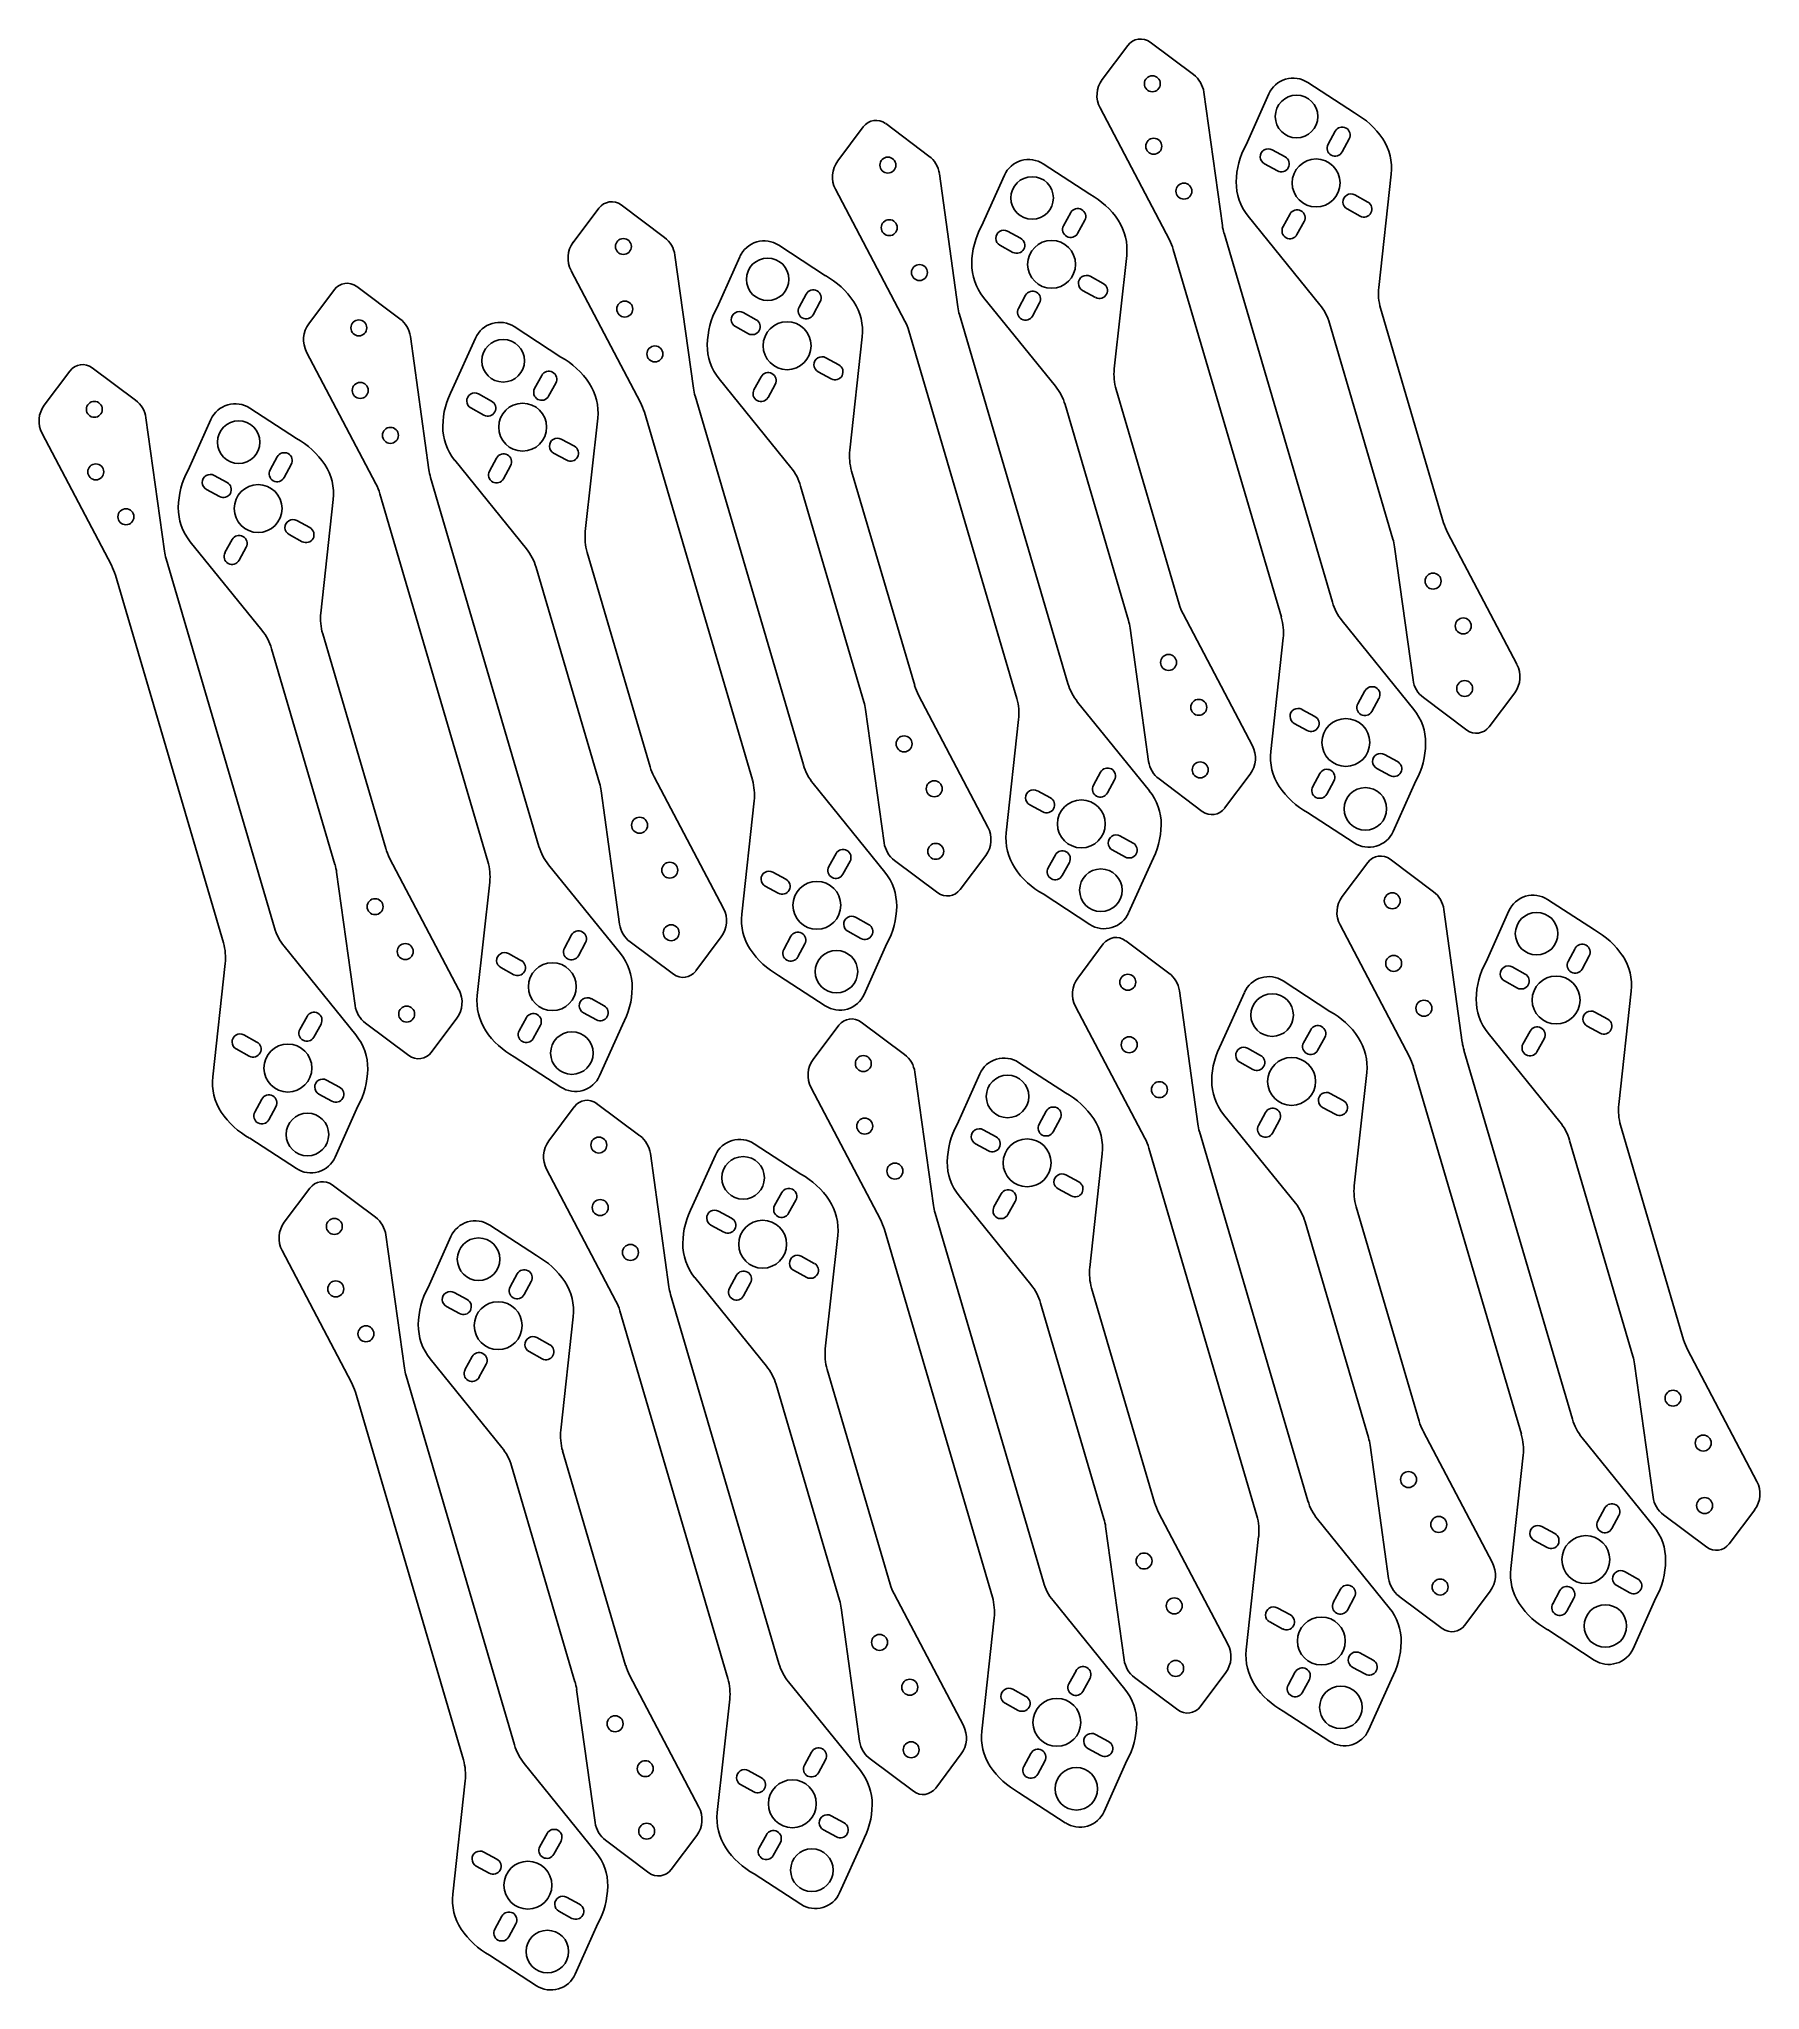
# Model space of a CAD drawing. Header units: millimetres. Extents: x -42 to 282, y -255 to 111.
import ezdxf

# ---------------------------------------------------------------- set-up
doc = ezdxf.new("R2010")
doc.units = ezdxf.units.MM

msp = doc.modelspace()

# ---------------------------------------------------------------- linework, layer by layer
at = {"color": 7, "linetype": 'Continuous', "lineweight": 25}
for p, q in [((175.05, 104.4), (166.91, 110.49)), ((162.71, 109.89), (157.91, 103.48)), ((205.28, 97.22), (196.51, 102.93)), ((180.48, 76.06), (177, 101.09)), ((189.22, 100.79), (184.93, 91.24)), ((157.49, 98.16), (170.52, 73.38)), ((113.01, 94.6), (108.21, 88.19)), ((125.35, 89.11), (117.21, 95.2)), ((201.69, 93.77), (200.35, 91.31)), ((202.98, 89.87), (204.32, 92.33)), ((192.27, 88.94), (189.81, 90.28)), ((130.78, 60.76), (127.3, 85.79)), ((139.52, 85.5), (135.23, 75.95)), ((155.58, 81.93), (146.81, 87.64)), ((188.38, 87.65), (190.84, 86.31)), ((209.87, 64.42), (212.2, 85.72)), ((107.79, 82.86), (120.82, 58.09)), ((207.81, 80.46), (205.35, 81.8)), ((63.31, 79.3), (58.51, 72.89)), ((75.65, 73.82), (67.51, 79.91)), ((151.99, 78.48), (150.65, 76.02)), ((153.28, 74.58), (154.62, 77.04)), ((185.32, 77.82), (198.8, 61.17)), ((193.21, 78.23), (191.87, 75.77)), ((203.91, 79.17), (206.37, 77.82)), ((142.57, 73.65), (140.11, 74.99)), ((201.15, 5.28), (180.79, 74.61)), ((194.5, 74.34), (195.84, 76.79)), ((81.08, 45.47), (77.6, 70.5)), ((89.82, 70.2), (85.53, 60.65)), ((105.88, 66.63), (97.11, 72.35)), ((138.68, 72.35), (141.13, 71.01)), ((160.17, 49.13), (162.5, 70.43)), ((171.26, 71.55), (191.56, 2.46)), ((58.09, 67.57), (71.12, 42.8)), ((158.11, 65.16), (155.65, 66.51)), ((13.61, 64.01), (8.81, 57.6)), ((25.94, 58.52), (17.81, 64.62)), ((102.29, 63.18), (100.95, 60.72)), ((135.62, 62.53), (149.1, 45.88)), ((143.51, 62.94), (142.16, 60.48)), ((154.21, 63.87), (156.67, 62.53)), ((92.87, 58.35), (90.41, 59.69)), ((103.58, 59.29), (104.92, 61.75)), ((151.45, -10.01), (131.09, 59.32)), ((144.8, 59.04), (146.14, 61.5)), ((222.06, 20.21), (210.22, 60.52)), ((31.38, 30.18), (27.9, 55.21)), ((56.18, 51.34), (47.4, 57.05)), ((88.98, 57.06), (91.43, 55.72)), ((110.47, 33.84), (112.8, 55.14)), ((121.56, 56.25), (141.86, -12.83)), ((200.62, 57.7), (212.54, 17.15)), ((8.39, 52.28), (21.42, 27.51)), ((40.12, 54.91), (35.83, 45.36)), ((-36.09, 48.72), (-40.89, 42.31)), ((-23.76, 43.23), (-31.89, 49.32)), ((52.59, 47.89), (51.24, 45.43)), ((104.51, 48.58), (106.97, 47.24)), ((108.41, 49.87), (105.95, 51.21)), ((43.17, 43.06), (40.71, 44.4)), ((53.88, 43.99), (55.22, 46.45)), ((101.75, -25.3), (81.39, 44.03)), ((85.92, 47.24), (99.4, 30.59)), ((93.81, 47.65), (92.46, 45.19)), ((95.1, 43.75), (96.44, 46.21)), ((172.36, 4.92), (160.52, 45.22)), ((6.48, 36.05), (-2.3, 41.76)), ((39.28, 41.77), (41.73, 40.43)), ((71.86, 40.96), (92.16, -28.12)), ((150.92, 42.4), (162.83, 1.86)), ((-41.31, 36.99), (-28.28, 12.21)), ((-18.33, 14.88), (-21.8, 39.92)), ((-9.59, 39.62), (-13.87, 30.07)), ((60.77, 18.54), (63.1, 39.84)), ((54.81, 33.29), (57.27, 31.95)), ((58.71, 34.58), (56.25, 35.92)), ((2.89, 32.6), (1.54, 30.14)), ((4.18, 28.7), (5.52, 31.16)), ((36.22, 31.95), (49.7, 15.29)), ((44.11, 32.35), (42.76, 29.9)), ((45.4, 28.46), (46.74, 30.92)), ((122.66, -10.37), (110.82, 29.93)), ((-10.42, 26.48), (-7.97, 25.13)), ((-6.53, 27.77), (-8.99, 29.11)), ((22.16, 25.67), (42.46, -43.41)), ((52.05, -40.6), (31.69, 28.73)), ((101.22, 27.11), (113.13, -13.43)), ((11.07, 3.25), (13.4, 24.55)), ((9.01, 19.29), (6.55, 20.63)), ((235.83, -6.39), (222.8, 18.38)), ((-13.48, 16.65), (0, 0)), ((-5.6, 17.06), (-6.94, 14.6)), ((-4.3, 13.17), (-2.96, 15.62)), ((5.11, 18), (7.57, 16.65)), ((212.85, 15.71), (216.32, -9.32)), ((2.35, -55.89), (-18.01, 13.44)), ((51.52, 11.82), (63.43, -28.73)), ((72.96, -25.66), (61.12, 14.64)), ((-27.54, 10.38), (-7.24, -58.71)), ((163.15, 0.41), (166.62, -24.62)), ((186.13, -21.69), (173.1, 3.08)), ((216.46, -14.85), (202.98, 1.81)), ((1.82, -3.47), (13.73, -44.02)), ((23.26, -40.96), (11.42, -0.65)), ((191.91, -1.44), (189.57, -22.74)), ((136.43, -36.98), (123.4, -12.21)), ((166.76, -30.14), (153.28, -13.48)), ((207.28, -11.36), (205.94, -13.82)), ((208.57, -15.25), (209.91, -12.8)), ((218.28, -12.64), (226.41, -18.73)), ((230.61, -18.13), (235.41, -11.72)), ((113.44, -14.88), (116.92, -39.91)), ((142.2, -16.74), (139.87, -38.04)), ((193.97, -17.48), (196.43, -18.82)), ((197.86, -16.19), (195.41, -14.85)), ((213.4, -24.67), (210.94, -23.33)), ((86.73, -52.27), (73.7, -27.5)), ((117.06, -45.43), (103.58, -28.78)), ((157.58, -26.65), (156.24, -29.11)), ((158.87, -30.55), (160.21, -28.09)), ((168.58, -27.93), (176.71, -34.02)), ((180.91, -33.42), (185.71, -27.01)), ((198.8, -26.89), (197.46, -29.35)), ((200.09, -30.79), (201.43, -28.33)), ((209.51, -25.96), (211.96, -27.3)), ((212.56, -37.81), (216.85, -28.26)), ((63.74, -30.17), (67.22, -55.2)), ((92.5, -32.03), (90.17, -53.33)), ((144.27, -32.77), (146.73, -34.11)), ((148.16, -31.48), (145.71, -30.14)), ((196.5, -34.24), (205.27, -39.95)), ((163.7, -39.96), (161.24, -38.62)), ((37.03, -67.56), (24, -42.79)), ((107.88, -41.94), (106.54, -44.4)), ((109.17, -45.84), (110.51, -43.38)), ((118.88, -43.23), (127.01, -49.32)), ((131.21, -48.71), (136.01, -42.3)), ((149.1, -42.19), (147.76, -44.64)), ((150.39, -46.08), (151.73, -43.62)), ((159.8, -41.25), (162.26, -42.59)), ((162.86, -53.1), (167.15, -43.55)), ((207.81, -43.62), (203.01, -50.03)), ((220.14, -49.11), (212.01, -43.02)), ((14.04, -45.46), (17.52, -70.5)), ((42.8, -47.32), (40.47, -68.62)), ((67.36, -60.72), (53.87, -44.07)), ((98.46, -46.77), (96.01, -45.43)), ((94.57, -48.06), (97.03, -49.41)), ((146.8, -49.53), (155.57, -55.25)), ((250.38, -56.29), (241.6, -50.58)), ((114, -55.25), (111.54, -53.91)), ((225.57, -77.46), (222.1, -52.43)), ((234.31, -52.72), (230.02, -62.27)), ((58.18, -57.24), (56.84, -59.69)), ((69.17, -58.52), (77.31, -64.61)), ((81.51, -64), (86.31, -57.6)), ((99.4, -57.48), (98.06, -59.94)), ((110.1, -56.55), (112.56, -57.89)), ((170.44, -64.4), (162.31, -58.31)), ((202.59, -55.36), (215.62, -80.13)), ((17.65, -76.02), (4.17, -59.36)), ((48.76, -62.07), (46.31, -60.72)), ((59.47, -61.13), (60.81, -58.67)), ((100.69, -61.37), (102.03, -58.92)), ((113.16, -68.4), (117.45, -58.85)), ((158.11, -58.92), (153.31, -65.33)), ((246.78, -59.75), (245.44, -62.2)), ((248.08, -63.64), (249.42, -61.18)), ((-6.9, -62.61), (-9.23, -83.91)), ((44.87, -63.36), (47.33, -64.7)), ((97.1, -64.83), (105.87, -70.54)), ((200.68, -71.59), (191.9, -65.87)), ((233.47, -65.87), (235.93, -67.21)), ((237.37, -64.57), (234.91, -63.23)), ((64.3, -70.55), (61.84, -69.2)), ((175.87, -92.75), (172.4, -67.72)), ((184.61, -68.02), (180.32, -77.57)), ((254.97, -89.09), (257.3, -67.79)), ((8.48, -72.53), (7.14, -74.99)), ((31.81, -79.3), (36.61, -72.89)), ((49.7, -72.77), (48.36, -75.23)), ((60.4, -71.84), (62.86, -73.18)), ((152.89, -70.65), (165.92, -95.42)), ((252.91, -73.06), (250.45, -71.71)), ((-0.94, -77.36), (-3.4, -76.02)), ((9.77, -76.42), (11.11, -73.97)), ((19.47, -73.81), (27.61, -79.9)), ((50.99, -76.67), (52.33, -74.21)), ((63.46, -83.69), (67.75, -74.14)), ((108.41, -74.21), (103.61, -80.62)), ((120.74, -79.7), (112.6, -73.61)), ((197.08, -75.04), (195.74, -77.5)), ((198.38, -78.93), (199.72, -76.48)), ((230.42, -75.69), (243.9, -92.34)), ((238.3, -75.28), (236.96, -77.74)), ((239.6, -79.18), (240.94, -76.72)), ((249.01, -74.35), (251.47, -75.69)), ((-4.83, -78.65), (-2.37, -79.99)), ((47.4, -80.12), (56.17, -85.83)), ((187.67, -79.87), (185.21, -78.53)), ((246.25, -148.23), (225.88, -78.9)), ((126.17, -108.04), (122.7, -83.01)), ((134.91, -83.31), (130.62, -92.86)), ((150.98, -86.88), (142.2, -81.17)), ((183.77, -81.16), (186.23, -82.5)), ((205.27, -104.38), (207.6, -83.08)), ((216.36, -81.97), (236.66, -151.05)), ((10.7, -87.13), (13.16, -88.47)), ((14.6, -85.84), (12.14, -84.5)), ((103.19, -85.94), (116.22, -110.71)), ((203.2, -88.35), (200.75, -87.01)), ((0, -88.06), (-1.34, -90.52)), ((1.29, -91.96), (2.63, -89.5)), ((13.76, -98.98), (18.05, -89.43)), ((58.7, -89.5), (53.91, -95.91)), ((71.04, -94.99), (62.9, -88.9)), ((147.38, -90.33), (146.04, -92.79)), ((180.72, -90.98), (194.2, -107.64)), ((188.6, -90.57), (187.26, -93.03)), ((199.31, -89.64), (201.77, -90.98)), ((137.97, -95.16), (135.51, -93.82)), ((148.68, -94.23), (150.02, -91.77)), ((196.55, -163.52), (176.18, -94.19)), ((189.89, -94.47), (191.24, -92.01)), ((267.15, -133.3), (255.32, -93)), ((-2.3, -95.41), (6.47, -101.12)), ((76.47, -123.34), (73, -98.3)), ((85.21, -98.6), (80.92, -108.15)), ((101.28, -102.17), (92.5, -96.46)), ((134.07, -96.45), (136.53, -97.79)), ((155.57, -119.68), (157.9, -98.38)), ((166.66, -97.26), (186.96, -166.34)), ((245.72, -95.82), (257.63, -136.36)), ((53.49, -101.24), (66.52, -126.01)), ((153.5, -103.64), (151.05, -102.3)), ((9, -104.79), (4.21, -111.2)), ((21.34, -110.28), (13.2, -104.19)), ((97.68, -105.62), (96.34, -108.08)), ((131.02, -106.27), (144.5, -122.93)), ((138.9, -105.87), (137.56, -108.32)), ((149.61, -104.93), (152.07, -106.27)), ((88.27, -110.45), (85.81, -109.11)), ((98.97, -109.52), (100.32, -107.06)), ((146.85, -178.82), (126.48, -109.49)), ((140.19, -109.76), (141.54, -107.3)), ((217.45, -148.59), (205.61, -108.29)), ((26.77, -138.63), (23.3, -113.6)), ((51.58, -117.47), (42.8, -111.75)), ((84.37, -111.74), (86.83, -113.09)), ((116.96, -112.55), (137.26, -181.64)), ((196.02, -111.11), (207.93, -151.66)), ((3.78, -116.53), (16.82, -141.3)), ((35.51, -113.89), (31.22, -123.44)), ((105.87, -134.97), (108.2, -113.67)), ((47.98, -120.92), (46.64, -123.37)), ((99.91, -120.22), (102.37, -121.57)), ((103.8, -118.93), (101.35, -117.59)), ((38.57, -125.75), (36.11, -124.4)), ((49.27, -124.81), (50.62, -122.35)), ((81.32, -121.57), (94.8, -138.22)), ((89.2, -121.16), (87.86, -123.62)), ((90.49, -125.05), (91.84, -122.6)), ((167.75, -163.88), (155.91, -123.58)), ((34.67, -127.04), (37.13, -128.38)), ((67.26, -127.84), (87.55, -196.93)), ((97.15, -194.11), (76.78, -124.78)), ((146.32, -126.4), (158.23, -166.95)), ((56.17, -150.26), (58.5, -128.96)), ((50.21, -135.52), (52.67, -136.86)), ((54.1, -134.23), (51.65, -132.88)), ((280.93, -159.91), (267.9, -135.14)), ((31.62, -136.86), (45.1, -153.51)), ((39.5, -136.45), (38.16, -138.91)), ((40.79, -140.35), (42.14, -137.89)), ((118.05, -179.18), (106.21, -138.88)), ((257.94, -137.81), (261.42, -162.84)), ((47.45, -209.4), (27.08, -140.07)), ((96.62, -141.69), (108.53, -182.24)), ((17.56, -143.14), (37.85, -212.22)), ((208.24, -153.1), (211.72, -178.13)), ((231.23, -175.2), (218.2, -150.43)), ((261.55, -168.36), (248.07, -151.71)), ((46.92, -156.99), (58.83, -197.53)), ((68.35, -194.47), (56.51, -154.17)), ((237, -154.96), (234.67, -176.26)), ((252.38, -164.87), (251.03, -167.33)), ((158.54, -168.39), (162.02, -193.42)), ((181.53, -190.49), (168.5, -165.72)), ((211.85, -183.65), (198.37, -167)), ((242.96, -169.7), (240.5, -168.36)), ((253.67, -168.77), (255.01, -166.31)), ((263.37, -166.15), (271.51, -172.24)), ((275.71, -171.64), (280.51, -165.23)), ((187.3, -170.25), (184.97, -191.55)), ((239.07, -170.99), (241.52, -172.33)), ((254.6, -179.47), (257.06, -180.81)), ((258.5, -178.18), (256.04, -176.84)), ((131.83, -205.78), (118.8, -181.01)), ((162.15, -198.94), (148.67, -182.29)), ((202.68, -180.16), (201.33, -182.62)), ((203.97, -184.06), (205.31, -181.6)), ((213.67, -181.45), (221.81, -187.54)), ((226.01, -186.93), (230.81, -180.52)), ((243.9, -180.41), (242.55, -182.87)), ((245.19, -184.3), (246.53, -181.84)), ((257.66, -191.33), (261.95, -181.77)), ((108.84, -183.68), (112.32, -208.72)), ((137.6, -185.54), (135.27, -206.84)), ((189.37, -186.29), (191.82, -187.63)), ((193.26, -184.99), (190.8, -183.65)), ((241.59, -187.75), (250.37, -193.47)), ((208.8, -193.47), (206.34, -192.13)), ((82.13, -221.08), (69.1, -196.31)), ((112.45, -214.24), (98.97, -197.58)), ((152.98, -195.46), (151.63, -197.91)), ((154.27, -199.35), (155.61, -196.89)), ((163.97, -196.74), (172.11, -202.83)), ((176.31, -202.23), (181.11, -195.82)), ((194.19, -195.7), (192.85, -198.16)), ((195.49, -199.6), (196.83, -197.14)), ((204.9, -194.77), (207.36, -196.11)), ((207.96, -206.62), (212.25, -197.07)), ((59.14, -198.98), (62.61, -224.01)), ((87.9, -200.84), (85.57, -222.13)), ((139.67, -201.58), (142.12, -202.92)), ((143.56, -200.29), (141.1, -198.94)), ((191.89, -203.05), (200.67, -208.76)), ((159.1, -208.77), (156.64, -207.43)), ((103.27, -210.75), (101.93, -213.21)), ((104.57, -214.64), (105.91, -212.19)), ((114.27, -212.03), (122.41, -218.12)), ((126.61, -217.52), (131.41, -211.11)), ((144.49, -210.99), (143.15, -213.45)), ((145.79, -214.89), (147.13, -212.43)), ((155.2, -210.06), (157.66, -211.4)), ((158.26, -221.91), (162.55, -212.36)), ((38.2, -216.13), (35.87, -237.43)), ((62.75, -229.53), (49.27, -212.88)), ((93.86, -215.58), (91.4, -214.24)), ((89.96, -216.87), (92.42, -218.21)), ((142.19, -218.34), (150.97, -224.05)), ((109.4, -224.06), (106.94, -222.72)), ((53.57, -226.04), (52.23, -228.5)), ((76.91, -232.81), (81.71, -226.4)), ((94.79, -226.29), (93.45, -228.74)), ((105.5, -225.35), (107.96, -226.69)), ((44.16, -230.87), (41.7, -229.53)), ((54.87, -229.94), (56.21, -227.48)), ((64.57, -227.32), (72.71, -233.41)), ((96.09, -230.18), (97.43, -227.72)), ((108.56, -237.2), (112.85, -227.65)), ((40.26, -232.16), (42.72, -233.5)), ((92.49, -233.63), (101.27, -239.34)), ((59.7, -239.35), (57.24, -238.01)), ((45.09, -241.58), (43.75, -244.04)), ((55.8, -240.64), (58.26, -241.99)), ((46.39, -245.47), (47.73, -243.02)), ((58.86, -252.5), (63.15, -242.94)), ((42.79, -248.92), (51.57, -254.64))]:
    msp.add_line(p, q, dxfattribs=at)
for centre, radius in [((167.32, 102.69), 1.5), ((194.43, 96.53), 4), ((167.58, 90.94), 1.5), ((117.62, 87.4), 1.5), ((198.09, 84.05), 4.5), ((144.73, 81.23), 4), ((173.26, 82.51), 1.5), ((117.88, 75.65), 1.5), ((67.92, 72.11), 1.5), ((95.03, 65.94), 4), ((148.39, 68.76), 4.5), ((123.56, 67.22), 1.5), ((68.18, 60.36), 1.5), ((18.21, 56.82), 1.5), ((98.69, 53.47), 4.5), ((45.33, 50.65), 4), ((73.85, 51.92), 1.5), ((18.48, 45.07), 1.5), ((-31.49, 41.52), 1.5), ((48.99, 38.17), 4.5), ((-4.37, 35.35), 4), ((24.15, 36.63), 1.5), ((-31.22, 29.77), 1.5), ((-0.71, 22.88), 4.5), ((-25.55, 21.34), 1.5), ((220.07, 9.25), 1.5), ((225.74, 0.82), 1.5), ((170.37, -6.04), 1.5), ((226.01, -10.93), 1.5), ((176.04, -14.47), 1.5), ((203.68, -21.07), 4.5), ((120.67, -21.33), 1.5), ((176.31, -26.22), 1.5), ((126.34, -29.77), 1.5), ((153.98, -36.37), 4.5), ((207.35, -33.55), 4), ((70.97, -36.62), 1.5), ((126.61, -41.52), 1.5), ((76.64, -45.06), 1.5), ((104.28, -51.66), 4.5), ((157.65, -48.84), 4), ((21.26, -51.92), 1.5), ((212.41, -50.82), 1.5), ((239.53, -56.99), 4), ((76.9, -56.81), 1.5), ((26.94, -60.35), 1.5), ((107.95, -64.13), 4), ((212.67, -62.57), 1.5), ((54.58, -66.95), 4.5), ((162.71, -66.11), 1.5), ((243.19, -69.46), 4.5), ((189.83, -72.28), 4), ((218.35, -71), 1.5), ((27.2, -72.1), 1.5), ((58.25, -79.42), 4), ((162.97, -77.86), 1.5), ((4.88, -82.24), 4.5), ((113.01, -81.4), 1.5), ((193.49, -84.75), 4.5), ((140.12, -87.57), 4), ((168.65, -86.3), 1.5), ((8.55, -94.72), 4), ((63.31, -96.7), 1.5), ((113.27, -93.15), 1.5), ((90.42, -102.87), 4), ((143.79, -100.05), 4.5), ((118.95, -101.59), 1.5), ((63.57, -108.45), 1.5), ((13.61, -111.99), 1.5), ((94.09, -115.34), 4.5), ((40.72, -118.16), 4), ((69.25, -116.88), 1.5), ((13.87, -123.74), 1.5), ((44.39, -130.63), 4.5), ((19.55, -132.17), 1.5), ((265.16, -144.26), 1.5), ((270.84, -152.69), 1.5), ((215.46, -159.55), 1.5), ((271.1, -164.44), 1.5), ((221.14, -167.99), 1.5), ((248.78, -174.59), 4.5), ((165.76, -174.85), 1.5), ((221.4, -179.74), 1.5), ((171.44, -183.28), 1.5), ((252.45, -187.06), 4), ((199.08, -189.88), 4.5), ((116.06, -190.14), 1.5), ((171.7, -195.03), 1.5), ((121.74, -198.57), 1.5), ((149.38, -205.17), 4.5), ((202.75, -202.35), 4), ((66.36, -205.43), 1.5), ((122, -210.32), 1.5), ((72.04, -213.87), 1.5), ((99.68, -220.46), 4.5), ((153.04, -217.65), 4), ((72.3, -225.61), 1.5), ((103.34, -232.94), 4), ((49.98, -235.76), 4.5), ((53.64, -248.23), 4)]:
    msp.add_circle(centre, radius, dxfattribs=at)
for centre, radius, start, end in [((165.11, 108.09), 3, 53.1855, 143.1855), ((161.91, 100.48), 5, 143.1855, 207.746), ((172.05, 100.4), 5, 7.9016, 53.1855), ((193.78, 98.74), 5, 56.9288, 155.8132), ((115.41, 92.8), 3, 53.1855, 143.1855), ((198.09, 84.05), 15, 33.4662, 61.371), ((203, 93.05), 1.5, 331.371, 151.371), ((202.26, 86.81), 10, 353.7511, 33.4662), ((112.21, 85.19), 5, 143.1855, 207.746), ((122.35, 85.11), 5, 7.9016, 53.1855), ((144.08, 83.45), 5, 56.9288, 155.8132), ((198.09, 84.05), 15, 151.371, 179.2757), ((189.1, 88.96), 1.5, 61.371, 241.371), ((191.55, 87.62), 1.5, 241.371, 61.371), ((201.66, 90.59), 1.5, 151.371, 331.371), ((148.39, 68.76), 15, 33.4662, 61.371), ((193.09, 84.12), 10, 179.2757, 218.9908), ((204.63, 80.48), 1.5, 61.371, 241.371), ((65.71, 77.51), 3, 53.1855, 143.1855), ((153.3, 77.76), 1.5, 331.371, 151.371), ((152.56, 71.52), 10, 353.7511, 33.4662), ((194.52, 77.51), 1.5, 331.371, 151.371), ((207.09, 79.14), 1.5, 241.371, 61.371), ((72.65, 69.81), 5, 7.9016, 53.1855), ((148.39, 68.76), 15, 151.371, 179.2757), ((139.4, 73.67), 1.5, 61.371, 241.371), ((141.85, 72.33), 1.5, 241.371, 61.371), ((151.96, 75.3), 1.5, 151.371, 331.371), ((161.67, 68.73), 10, 16.371, 27.746), ((190.38, 77.43), 10, 187.9016, 196.371), ((193.18, 75.06), 1.5, 151.371, 331.371), ((62.51, 69.9), 5, 143.1855, 207.746), ((94.38, 68.16), 5, 56.9288, 155.8132), ((98.69, 53.47), 15, 33.4662, 61.371), ((143.39, 68.82), 10, 179.2757, 218.9908), ((154.93, 65.19), 1.5, 61.371, 241.371), ((16.01, 62.21), 3, 53.1855, 143.1855), ((103.6, 62.46), 1.5, 331.371, 151.371), ((144.82, 62.22), 1.5, 331.371, 151.371), ((157.39, 63.85), 1.5, 241.371, 61.371), ((219.81, 63.33), 10, 173.7511, 196.371), ((98.69, 53.47), 15, 151.371, 179.2757), ((89.7, 58.38), 1.5, 61.371, 241.371), ((102.26, 60.01), 1.5, 151.371, 331.371), ((102.86, 56.22), 10, 353.7511, 33.4662), ((140.68, 62.14), 10, 187.9016, 196.371), ((143.48, 59.76), 1.5, 151.371, 331.371), ((191.03, 54.88), 10, 16.371, 38.9908), ((12.81, 54.61), 5, 143.1855, 207.746), ((22.95, 54.52), 5, 7.9016, 53.1855), ((44.68, 52.86), 5, 56.9288, 155.8132), ((92.15, 57.04), 1.5, 241.371, 61.371), ((111.97, 53.44), 10, 16.371, 27.746), ((48.99, 38.17), 15, 33.4662, 61.371), ((93.69, 53.53), 10, 179.2757, 218.9908), ((105.23, 49.9), 1.5, 61.371, 241.371), ((-33.69, 46.92), 3, 53.1855, 143.1855), ((53.9, 47.17), 1.5, 331.371, 151.371), ((95.12, 46.93), 1.5, 331.371, 151.371), ((107.69, 48.56), 1.5, 241.371, 61.371), ((170.11, 48.04), 10, 173.7511, 196.371), ((48.99, 38.17), 15, 151.371, 179.2757), ((39.99, 43.09), 1.5, 61.371, 241.371), ((52.56, 44.71), 1.5, 151.371, 331.371), ((53.16, 40.93), 10, 353.7511, 33.4662), ((90.98, 46.84), 10, 187.9016, 196.371), ((93.78, 44.47), 1.5, 151.371, 331.371), ((141.33, 39.59), 10, 16.371, 38.9908), ((-36.89, 39.31), 5, 143.1855, 207.746), ((-26.75, 39.23), 5, 7.9016, 53.1855), ((-5.02, 37.57), 5, 56.9288, 155.8132), ((42.45, 41.74), 1.5, 241.371, 61.371), ((62.27, 38.14), 10, 16.371, 27.746), ((43.99, 38.24), 10, 179.2757, 218.9908), ((4.2, 31.88), 1.5, 331.371, 151.371), ((-0.71, 22.88), 15, 33.4662, 61.371), ((45.42, 31.64), 1.5, 331.371, 151.371), ((55.53, 34.6), 1.5, 61.371, 241.371), ((57.99, 33.26), 1.5, 241.371, 61.371), ((120.41, 32.75), 10, 173.7511, 196.371), ((-0.71, 22.88), 15, 151.371, 179.2757), ((2.86, 29.42), 1.5, 151.371, 331.371), ((3.46, 25.64), 10, 353.7511, 33.4662), ((41.28, 31.55), 10, 187.9016, 196.371), ((44.08, 29.18), 1.5, 151.371, 331.371), ((91.63, 24.29), 10, 16.371, 38.9908), ((-9.71, 27.79), 1.5, 61.371, 241.371), ((-7.25, 26.45), 1.5, 241.371, 61.371), ((12.57, 22.85), 10, 16.371, 27.746), ((-5.71, 22.94), 10, 179.2757, 218.9908), ((5.83, 19.31), 1.5, 61.371, 241.371), ((8.29, 17.97), 1.5, 241.371, 61.371), ((70.71, 17.46), 10, 173.7511, 196.371), ((231.65, 23.03), 10, 196.371, 207.746), ((-8.42, 16.26), 10, 187.9016, 196.371), ((-4.28, 16.34), 1.5, 331.371, 151.371), ((41.93, 9), 10, 16.371, 38.9908), ((202.94, 14.33), 10, 7.9016, 16.371), ((-37.13, 7.56), 10, 16.371, 27.746), ((-5.62, 13.88), 1.5, 151.371, 331.371), ((181.95, 7.74), 10, 196.371, 207.746), ((210.75, 8.1), 10, 196.371, 218.9908), ((21.01, 2.16), 10, 173.7511, 196.371), ((153.24, -0.96), 10, 7.9016, 16.371), ((181.96, -0.36), 10, 353.7511, 16.371), ((-7.77, -6.29), 10, 16.371, 38.9908), ((231.41, -8.72), 5, 323.1855, 27.746), ((132.25, -7.55), 10, 196.371, 207.746), ((161.05, -7.19), 10, 196.371, 218.9908), ((208.6, -12.08), 1.5, 331.371, 151.371), ((221.27, -8.64), 5, 187.9016, 233.1855), ((103.54, -16.25), 10, 7.9016, 16.371), ((132.26, -15.65), 10, 353.7511, 16.371), ((207.25, -14.53), 1.5, 151.371, 331.371), ((194.69, -16.16), 1.5, 61.371, 241.371), ((197.15, -17.5), 1.5, 241.371, 61.371), ((208.68, -21.14), 10, 359.2757, 38.9908), ((228.21, -16.33), 3, 233.1855, 323.1855), ((181.71, -24.01), 5, 323.1855, 27.746), ((203.68, -21.07), 15, 331.371, 359.2757), ((111.35, -22.49), 10, 196.371, 218.9908), ((171.57, -23.93), 5, 187.9016, 233.1855), ((199.51, -23.83), 10, 173.7511, 213.4662), ((210.22, -24.64), 1.5, 61.371, 241.371), ((212.68, -25.99), 1.5, 241.371, 61.371), ((53.84, -31.55), 10, 7.9016, 16.371), ((82.55, -22.84), 10, 196.371, 207.746), ((82.56, -30.94), 10, 353.7511, 16.371), ((157.55, -29.83), 1.5, 151.371, 331.371), ((158.9, -27.37), 1.5, 331.371, 151.371), ((200.12, -27.61), 1.5, 331.371, 151.371), ((144.99, -31.46), 1.5, 61.371, 241.371), ((147.45, -32.8), 1.5, 241.371, 61.371), ((158.98, -36.43), 10, 359.2757, 38.9908), ((203.68, -21.07), 15, 213.4662, 241.371), ((198.77, -30.07), 1.5, 151.371, 331.371), ((153.98, -36.37), 15, 331.371, 359.2757), ((178.51, -31.62), 3, 233.1855, 323.1855), ((121.87, -39.22), 5, 187.9016, 233.1855), ((132.01, -39.31), 5, 323.1855, 27.746), ((149.81, -39.12), 10, 173.7511, 213.4662), ((160.52, -39.94), 1.5, 61.371, 241.371), ((162.98, -41.28), 1.5, 241.371, 61.371), ((208, -35.76), 5, 236.9288, 335.8132), ((32.85, -38.14), 10, 196.371, 207.746), ((32.86, -46.23), 10, 353.7511, 16.371), ((61.65, -37.78), 10, 196.371, 218.9908), ((109.2, -42.66), 1.5, 331.371, 151.371), ((150.41, -42.91), 1.5, 331.371, 151.371), ((210.21, -45.42), 3, 53.1855, 143.1855), ((4.14, -46.84), 10, 7.9016, 16.371), ((95.29, -46.75), 1.5, 61.371, 241.371), ((97.74, -48.09), 1.5, 241.371, 61.371), ((107.85, -45.12), 1.5, 151.371, 331.371), ((109.28, -51.72), 10, 359.2757, 38.9908), ((153.98, -36.37), 15, 213.4662, 241.371), ((149.07, -45.36), 1.5, 151.371, 331.371), ((128.81, -46.91), 3, 233.1855, 323.1855), ((207.01, -53.03), 5, 143.1855, 207.746), ((217.15, -53.11), 5, 7.9016, 53.1855), ((238.87, -54.77), 5, 56.9288, 155.8132), ((82.31, -54.6), 5, 323.1855, 27.746), ((100.11, -54.42), 10, 173.7511, 213.4662), ((110.82, -55.23), 1.5, 61.371, 241.371), ((104.28, -51.66), 15, 331.371, 359.2757), ((158.3, -51.06), 5, 236.9288, 335.8132), ((11.95, -53.07), 10, 196.371, 218.9908), ((59.49, -57.95), 1.5, 331.371, 151.371), ((72.17, -54.52), 5, 187.9016, 233.1855), ((100.71, -58.2), 1.5, 331.371, 151.371), ((113.28, -56.57), 1.5, 241.371, 61.371), ((160.51, -60.71), 3, 53.1855, 143.1855), ((243.19, -69.46), 15, 33.4662, 61.371), ((-16.84, -61.53), 10, 353.7511, 16.371), ((45.59, -62.04), 1.5, 61.371, 241.371), ((48.04, -63.38), 1.5, 241.371, 61.371), ((58.15, -60.41), 1.5, 151.371, 331.371), ((59.58, -67.01), 10, 359.2757, 38.9908), ((104.28, -51.66), 15, 213.4662, 241.371), ((99.37, -60.66), 1.5, 151.371, 331.371), ((243.19, -69.46), 15, 151.371, 179.2757), ((246.76, -62.92), 1.5, 151.371, 331.371), ((248.1, -60.46), 1.5, 331.371, 151.371), ((247.36, -66.7), 10, 353.7511, 33.4662), ((79.11, -62.21), 3, 233.1855, 323.1855), ((157.31, -68.32), 5, 143.1855, 207.746), ((167.45, -68.41), 5, 7.9016, 53.1855), ((189.17, -70.06), 5, 56.9288, 155.8132), ((234.19, -64.55), 1.5, 61.371, 241.371), ((236.65, -65.89), 1.5, 241.371, 61.371), ((32.61, -69.89), 5, 323.1855, 27.746), ((50.41, -69.71), 10, 173.7511, 213.4662), ((61.12, -70.52), 1.5, 61.371, 241.371), ((54.58, -66.95), 15, 331.371, 359.2757), ((108.6, -66.35), 5, 236.9288, 335.8132), ((238.19, -69.4), 10, 179.2757, 218.9908), ((9.79, -73.25), 1.5, 331.371, 151.371), ((22.47, -69.81), 5, 187.9016, 233.1855), ((51.01, -73.49), 1.5, 331.371, 151.371), ((63.58, -71.86), 1.5, 241.371, 61.371), ((110.81, -76.01), 3, 53.1855, 143.1855), ((193.49, -84.75), 15, 33.4662, 61.371), ((249.73, -73.03), 1.5, 61.371, 241.371), ((252.19, -74.37), 1.5, 241.371, 61.371), ((-4.11, -77.33), 1.5, 61.371, 241.371), ((8.45, -75.71), 1.5, 151.371, 331.371), ((9.88, -82.31), 10, 359.2757, 38.9908), ((54.58, -66.95), 15, 213.4662, 241.371), ((49.67, -75.95), 1.5, 151.371, 331.371), ((198.4, -75.76), 1.5, 331.371, 151.371), ((197.66, -82), 10, 353.7511, 33.4662), ((239.62, -76), 1.5, 331.371, 151.371), ((-1.66, -78.67), 1.5, 241.371, 61.371), ((29.41, -77.5), 3, 233.1855, 323.1855), ((107.61, -83.61), 5, 143.1855, 207.746), ((117.75, -83.7), 5, 7.9016, 53.1855), ((139.47, -85.36), 5, 56.9288, 155.8132), ((193.49, -84.75), 15, 151.371, 179.2757), ((184.49, -79.84), 1.5, 61.371, 241.371), ((186.95, -81.18), 1.5, 241.371, 61.371), ((197.06, -78.21), 1.5, 151.371, 331.371), ((206.77, -84.78), 10, 16.371, 27.746), ((235.48, -76.08), 10, 187.9016, 196.371), ((238.28, -78.46), 1.5, 151.371, 331.371), ((0.71, -85), 10, 173.7511, 213.4662), ((4.88, -82.24), 15, 331.371, 359.2757), ((58.9, -81.64), 5, 236.9288, 335.8132), ((1.31, -88.78), 1.5, 331.371, 151.371), ((11.42, -85.81), 1.5, 61.371, 241.371), ((13.88, -87.16), 1.5, 241.371, 61.371), ((143.79, -100.05), 15, 33.4662, 61.371), ((188.49, -84.69), 10, 179.2757, 218.9908), ((200.03, -88.32), 1.5, 61.371, 241.371), ((4.88, -82.24), 15, 213.4662, 241.371), ((-0.03, -91.24), 1.5, 151.371, 331.371), ((61.11, -91.3), 3, 53.1855, 143.1855), ((148.7, -91.05), 1.5, 331.371, 151.371), ((189.92, -91.29), 1.5, 331.371, 151.371), ((202.49, -89.66), 1.5, 241.371, 61.371), ((264.91, -90.18), 10, 173.7511, 196.371), ((68.05, -98.99), 5, 7.9016, 53.1855), ((143.79, -100.05), 15, 151.371, 179.2757), ((134.79, -95.14), 1.5, 61.371, 241.371), ((137.25, -96.48), 1.5, 241.371, 61.371), ((147.36, -93.51), 1.5, 151.371, 331.371), ((147.96, -97.29), 10, 353.7511, 33.4662), ((185.78, -91.38), 10, 187.9016, 196.371), ((188.58, -93.75), 1.5, 151.371, 331.371), ((236.13, -98.63), 10, 16.371, 38.9908), ((57.91, -98.91), 5, 143.1855, 207.746), ((89.77, -100.65), 5, 56.9288, 155.8132), ((157.07, -100.08), 10, 16.371, 27.746), ((9.2, -96.93), 5, 236.9288, 335.8132), ((94.09, -115.34), 15, 33.4662, 61.371), ((138.79, -99.98), 10, 179.2757, 218.9908), ((150.33, -103.62), 1.5, 61.371, 241.371), ((11.41, -106.59), 3, 53.1855, 143.1855), ((99, -106.34), 1.5, 331.371, 151.371), ((140.22, -106.59), 1.5, 331.371, 151.371), ((152.79, -104.96), 1.5, 241.371, 61.371), ((215.21, -105.47), 10, 173.7511, 196.371), ((94.09, -115.34), 15, 151.371, 179.2757), ((85.09, -110.43), 1.5, 61.371, 241.371), ((97.66, -108.8), 1.5, 151.371, 331.371), ((98.26, -112.58), 10, 353.7511, 33.4662), ((136.08, -106.67), 10, 187.9016, 196.371), ((138.88, -109.04), 1.5, 151.371, 331.371), ((186.43, -113.93), 10, 16.371, 38.9908), ((8.21, -114.2), 5, 143.1855, 207.746), ((18.34, -114.28), 5, 7.9016, 53.1855), ((40.07, -115.94), 5, 56.9288, 155.8132), ((87.55, -111.77), 1.5, 241.371, 61.371), ((107.37, -115.37), 10, 16.371, 27.746), ((89.09, -115.28), 10, 179.2757, 218.9908), ((49.3, -121.63), 1.5, 331.371, 151.371), ((44.39, -130.63), 15, 33.4662, 61.371), ((90.52, -121.88), 1.5, 331.371, 151.371), ((100.63, -118.91), 1.5, 61.371, 241.371), ((103.09, -120.25), 1.5, 241.371, 61.371), ((165.51, -120.76), 10, 173.7511, 196.371), ((44.39, -130.63), 15, 151.371, 179.2757), ((35.39, -125.72), 1.5, 61.371, 241.371), ((47.96, -124.09), 1.5, 151.371, 331.371), ((48.56, -127.87), 10, 353.7511, 33.4662), ((86.38, -121.96), 10, 187.9016, 196.371), ((89.18, -124.34), 1.5, 151.371, 331.371), ((136.73, -129.22), 10, 16.371, 38.9908), ((37.85, -127.06), 1.5, 241.371, 61.371), ((57.67, -130.66), 10, 16.371, 27.746), ((39.39, -130.57), 10, 179.2757, 218.9908), ((50.93, -134.2), 1.5, 61.371, 241.371), ((53.38, -135.54), 1.5, 241.371, 61.371), ((115.81, -136.06), 10, 173.7511, 196.371), ((276.75, -130.48), 10, 196.371, 207.746), ((36.68, -137.25), 10, 187.9016, 196.371), ((39.48, -139.63), 1.5, 151.371, 331.371), ((40.82, -137.17), 1.5, 331.371, 151.371), ((87.02, -144.51), 10, 16.371, 38.9908), ((248.04, -139.18), 10, 7.9016, 16.371), ((7.96, -145.95), 10, 16.371, 27.746), ((66.11, -151.35), 10, 173.7511, 196.371), ((227.05, -145.77), 10, 196.371, 207.746), ((255.85, -145.41), 10, 196.371, 218.9908), ((37.32, -159.81), 10, 16.371, 38.9908), ((198.34, -154.47), 10, 7.9016, 16.371), ((227.06, -153.87), 10, 353.7511, 16.371), ((276.5, -162.23), 5, 323.1855, 27.746), ((177.35, -161.07), 10, 196.371, 207.746), ((206.14, -160.71), 10, 196.371, 218.9908), ((253.69, -165.59), 1.5, 331.371, 151.371), ((266.37, -162.15), 5, 187.9016, 233.1855), ((148.64, -169.77), 10, 7.9016, 16.371), ((177.36, -169.16), 10, 353.7511, 16.371), ((239.78, -169.68), 1.5, 61.371, 241.371), ((252.35, -168.05), 1.5, 151.371, 331.371), ((253.78, -174.65), 10, 359.2757, 38.9908), ((242.24, -171.02), 1.5, 241.371, 61.371), ((273.31, -169.84), 3, 233.1855, 323.1855), ((226.8, -177.53), 5, 323.1855, 27.746), ((248.78, -174.59), 15, 331.371, 359.2757), ((127.65, -176.36), 10, 196.371, 207.746), ((156.44, -176), 10, 196.371, 218.9908), ((203.99, -180.88), 1.5, 331.371, 151.371), ((216.67, -177.44), 5, 187.9016, 233.1855), ((244.61, -177.34), 10, 173.7511, 213.4662), ((255.32, -178.16), 1.5, 61.371, 241.371), ((257.78, -179.5), 1.5, 241.371, 61.371), ((98.94, -185.06), 10, 7.9016, 16.371), ((127.66, -184.45), 10, 353.7511, 16.371), ((202.65, -183.34), 1.5, 151.371, 331.371), ((248.78, -174.59), 15, 213.4662, 241.371), ((243.87, -183.58), 1.5, 151.371, 331.371), ((245.21, -181.13), 1.5, 331.371, 151.371), ((190.08, -184.97), 1.5, 61.371, 241.371), ((192.54, -186.31), 1.5, 241.371, 61.371), ((204.08, -189.94), 10, 359.2757, 38.9908), ((223.61, -185.14), 3, 233.1855, 323.1855), ((177.1, -192.82), 5, 323.1855, 27.746), ((199.08, -189.88), 15, 331.371, 359.2757), ((106.74, -191.29), 10, 196.371, 218.9908), ((166.97, -192.74), 5, 187.9016, 233.1855), ((194.91, -192.64), 10, 173.7511, 213.4662), ((205.62, -193.45), 1.5, 61.371, 241.371), ((208.08, -194.79), 1.5, 241.371, 61.371), ((253.1, -189.28), 5, 236.9288, 335.8132), ((49.24, -200.35), 10, 7.9016, 16.371), ((77.95, -191.65), 10, 196.371, 207.746), ((77.96, -199.75), 10, 353.7511, 16.371), ((152.95, -198.63), 1.5, 151.371, 331.371), ((154.29, -196.18), 1.5, 331.371, 151.371), ((195.51, -196.42), 1.5, 331.371, 151.371), ((140.38, -200.26), 1.5, 61.371, 241.371), ((142.84, -201.6), 1.5, 241.371, 61.371), ((154.38, -205.24), 10, 359.2757, 38.9908), ((199.08, -189.88), 15, 213.4662, 241.371), ((194.17, -198.88), 1.5, 151.371, 331.371), ((173.91, -200.43), 3, 233.1855, 323.1855), ((117.27, -208.03), 5, 187.9016, 233.1855), ((127.4, -208.11), 5, 323.1855, 27.746), ((145.21, -207.93), 10, 173.7511, 213.4662), ((155.92, -208.74), 1.5, 61.371, 241.371), ((158.38, -210.08), 1.5, 241.371, 61.371), ((149.38, -205.17), 15, 331.371, 359.2757), ((203.4, -204.57), 5, 236.9288, 335.8132), ((28.26, -215.04), 10, 353.7511, 16.371), ((57.04, -206.58), 10, 196.371, 218.9908), ((104.59, -211.47), 1.5, 331.371, 151.371), ((145.81, -211.71), 1.5, 331.371, 151.371), ((90.68, -215.55), 1.5, 61.371, 241.371), ((93.14, -216.9), 1.5, 241.371, 61.371), ((103.25, -213.93), 1.5, 151.371, 331.371), ((104.68, -220.53), 10, 359.2757, 38.9908), ((149.38, -205.17), 15, 213.4662, 241.371), ((144.47, -214.17), 1.5, 151.371, 331.371), ((124.21, -215.72), 3, 233.1855, 323.1855), ((77.7, -223.4), 5, 323.1855, 27.746), ((95.51, -223.22), 10, 173.7511, 213.4662), ((106.22, -224.03), 1.5, 61.371, 241.371), ((99.68, -220.46), 15, 331.371, 359.2757), ((153.7, -219.86), 5, 236.9288, 335.8132), ((54.89, -226.76), 1.5, 331.371, 151.371), ((67.57, -223.32), 5, 187.9016, 233.1855), ((96.11, -227), 1.5, 331.371, 151.371), ((108.68, -225.38), 1.5, 241.371, 61.371), ((40.98, -230.85), 1.5, 61.371, 241.371), ((43.44, -232.19), 1.5, 241.371, 61.371), ((53.55, -229.22), 1.5, 151.371, 331.371), ((54.98, -235.82), 10, 359.2757, 38.9908), ((99.68, -220.46), 15, 213.4662, 241.371), ((94.77, -229.46), 1.5, 151.371, 331.371), ((74.51, -231.01), 3, 233.1855, 323.1855), ((45.81, -238.51), 10, 173.7511, 213.4662), ((56.52, -239.33), 1.5, 61.371, 241.371), ((49.98, -235.76), 15, 331.371, 359.2757), ((104, -235.15), 5, 236.9288, 335.8132), ((46.41, -242.3), 1.5, 331.371, 151.371), ((58.98, -240.67), 1.5, 241.371, 61.371), ((49.98, -235.76), 15, 213.4662, 241.371), ((45.07, -244.75), 1.5, 151.371, 331.371), ((54.3, -250.45), 5, 236.9288, 335.8132)]:
    msp.add_arc(centre, radius, start, end, dxfattribs=at)

doc.saveas('drawing.dxf')
